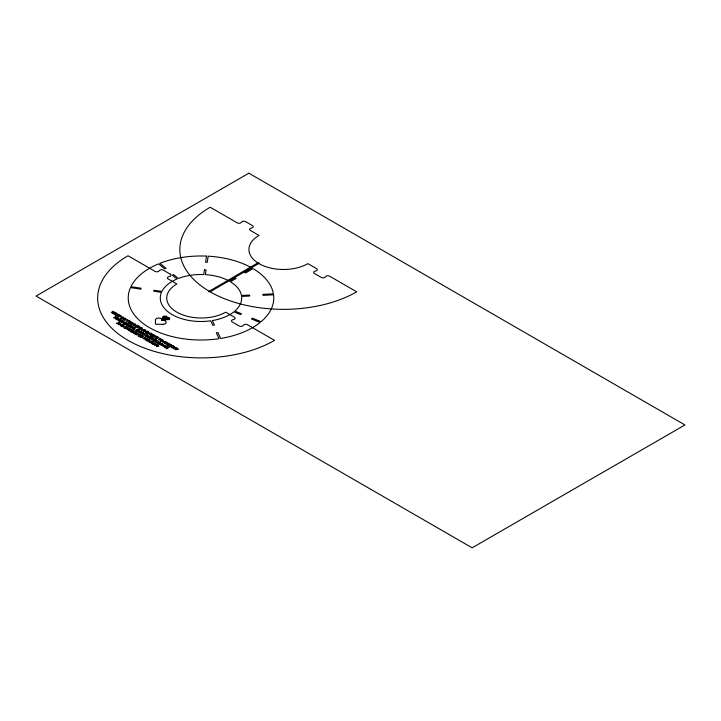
<?xml version="1.0" encoding="UTF-8"?>
<svg xmlns="http://www.w3.org/2000/svg" width="721" height="721" viewBox="0 0 721 721"><rect width="100%" height="100%" fill="white"/><g stroke="black" fill="none" stroke-linecap="round" stroke-linejoin="round"><path stroke-width="1.08" d="M164.028 316.077L163.063 316.636L163.063 318.538L161.783 319.277M155.475 319.845L155.457 323.963L156.006 324.279L163.126 324.261M116.901 319.079L116.703 319.673L117.388 319.502A2.109 1.217 0 0 0 117.451 319.304M127.256 328.902L127.049 329.515L127.734 329.335A2.109 1.217 0 0 0 127.797 329.146M146.417 339.988L146.219 340.582L146.913 340.411A2.109 1.217 0 0 0 146.976 340.213M150.356 338.446L150.166 338.996L150.86 338.816A2.109 1.217 0 0 0 150.923 338.627M166.335 343.746L166.127 344.341L166.821 344.169A2.109 1.217 0 0 0 166.884 343.98M118.785 318.754L117.406 319.015M129.104 328.641L127.788 328.866M148.292 339.681L146.922 339.924M152.239 338.095L150.878 338.338M168.209 343.421L166.875 343.701M141.424 332.3L141.875 333.309M131.465 330.416L131.916 331.435M146.138 335.022L146.588 336.031M154.618 343.71L155.087 343.953A1.406 0.811 0 0 0 153.915 342.953A1.406 0.811 0 0 0 152.428 343.854A1.406 0.811 0 0 0 154.258 344.53L152.834 343.8L154.609 343.412M166.163 346.576L166.668 346.774M175.663 348.144L176.131 348.369M123.237 317.961L122.291 318.43M125.625 323.224L124.652 323.684M123.462 325.847L122.507 326.307M148.571 332.606L147.598 333.066M143.371 333.426L143.821 334.436M130.465 323.233L132.493 322.503L131.069 323.341M147.165 336.743L149.193 336.013L147.796 336.824M131.97 330.579L132.475 330.597M141.929 332.462L142.434 332.48M143.876 333.589L144.38 333.607M146.642 335.184L147.147 335.202M131.871 331.552L131.285 331.579M141.812 333.444L141.199 333.435M143.758 334.571L143.2 334.589M146.525 336.166L145.912 336.157M132.304 331.786L132.34 331.119A5.11 2.947 0 0 0 132.186 330.966L131.943 330.687M144.218 334.796L144.245 334.129A5.11 2.947 0 0 0 144.092 333.976L143.867 333.724M142.217 333.697L142.334 333.048A5.11 2.947 0 0 0 142.145 332.85L141.92 332.597M146.931 336.419L147.048 335.77A5.11 2.947 0 0 0 146.859 335.571L146.615 335.292M127.842 325.522L127.978 324.883L128.888 325.414C122.381 326.703 130.168 321.845 128.753 324.973M164.577 316.24L163.135 316.753L163.135 318.655L161.864 319.385M165.397 316.159L163.82 317.069L163.82 318.655L161.991 319.709M164.983 316.87L162.036 320.475L165.74 319.052M165.397 316.636L166.353 316.086M161.702 319.169L163.063 318.376M165.875 316.753L162.036 320.007M166.56 316.753L164.433 317.582M166.425 317.231L162.036 320.475M167.66 317.069L165.875 318.655M162.721 320.475L167.182 317.907M162.991 320.475L168.344 318.177M166.218 319.015L167.245 318.421M167.66 318.177L168.687 317.582M163.919 320.575L165.668 319.565L168.552 319.646L169.85 318.889M164.118 320.62L166.082 319.646M168.615 318.421L167.047 319.565M169.029 318.177L169.579 317.862M169.579 318.34L168.002 319.565M148.535 337.329L150.437 336.734L148.508 337.725L147.111 337.194M131.817 323.828L133.745 323.224L131.835 324.216L130.402 323.657M131.655 323.882L131.024 323.684M148.346 337.383L147.733 337.203M158.142 345.945L157.863 345.936A1.145 0.658 0 0 0 156.98 346.053M155.33 336.761L154.781 336.473L155.799 336.374M164.92 342.295L164.37 342.006L165.388 341.916M144.966 338.519L144.461 338.239L145.48 338.149M117.613 318.781L116.955 318.421L118.055 318.448M167.038 343.457L166.389 343.097L167.479 343.115M151.077 338.104L150.419 337.743L151.518 337.77M127.959 328.623L127.302 328.262L128.401 328.289M147.129 339.69L146.471 339.33L147.571 339.357M121.84 318.358L121.335 318.069L123.192 317.555M147.165 332.976L146.678 332.705L148.535 332.192M124.237 323.603L123.733 323.323L125.589 322.81M122.074 326.225L121.57 325.937L123.426 325.423M166.136 343.34L164.758 343.547L166.848 342.34L168.191 343.196M121.353 318.493L120.56 318.033L122.651 316.825L123.426 317.267A1.649 0.955 0 0 1 123.471 318.52A1.649 0.955 0 0 1 121.218 318.583M146.696 333.12L145.903 332.66L147.994 331.453L148.769 331.903A1.649 0.955 0 0 1 148.814 333.156A1.649 0.955 0 0 1 146.561 333.21M125.824 322.521L125.048 322.071L122.958 323.287L123.751 323.747M116.703 318.664L115.324 318.88L117.415 317.673L118.758 318.529M150.175 337.987L148.787 338.203L150.887 336.986L152.23 337.852M127.049 328.506L125.67 328.713L127.761 327.505L129.104 328.37M146.228 339.573L144.84 339.789L146.931 338.582L148.274 339.438M156.926 346.134L157.286 346.35A0.982 0.568 0 0 1 157.872 346.179C161.008 346.053 155.772 344.395 158.485 345.584M121.588 326.361L120.795 325.901L122.885 324.693L123.661 325.135A1.649 0.955 0 0 1 123.706 326.388A1.649 0.955 0 0 1 121.452 326.451M144.822 333.453L145.11 334.193L144.588 333.724M132.916 330.443L133.205 331.182L132.646 330.696M166.191 346.233L164.424 346.603L165.803 347.279A1.406 0.811 0 0 1 164.018 346.675A1.406 0.811 0 0 1 165.506 345.774A1.406 0.811 0 0 1 166.767 346.783M145.354 336.256L145.056 335.968A0.919 0.532 0 0 1 145.047 335.68L145.759 336.076M142.587 334.661L142.298 334.373A0.919 0.532 0 0 1 142.28 334.084L143.001 334.481M140.64 333.535L140.343 333.246A0.919 0.532 0 0 1 140.334 332.958L141.046 333.354M130.681 331.651L130.384 331.363A0.919 0.532 0 0 1 130.375 331.074L131.087 331.48M147.318 335.301L147.877 335.788L147.589 335.049A1.009 0.586 0 0 0 146.021 334.95M142.605 332.579L143.164 333.066L142.875 332.327A1.009 0.586 0 0 0 141.307 332.228M175.663 347.828L173.878 348.216L175.266 348.874A1.406 0.811 0 0 1 173.482 348.279A1.406 0.811 0 0 1 174.969 347.369A1.406 0.811 0 0 1 176.23 348.378M163.135 324.315A3.443 1.992 0 0 0 166.209 322.539L166.136 322.251A3.443 1.992 0 0 0 163.252 320.367M155.394 319.845A3.362 1.938 0 0 1 158.746 318.06A3.362 1.938 0 0 1 162.099 319.845M125.914 322.476A1.649 0.955 0 0 1 125.869 323.774A1.649 0.955 0 0 1 123.615 323.837M127.86 325.468A0.973 0.568 0 0 1 127.229 324.585A0.973 0.568 0 0 1 128.879 324.621M142.307 333.796A1.199 0.694 0 0 1 140.712 333.508M144.254 334.923A1.199 0.694 0 0 1 142.659 334.634M143.263 333.354A1.009 0.586 0 0 1 144.777 333.472M147.021 336.518A1.199 0.694 0 0 1 145.426 336.229M132.349 331.912A1.199 0.694 0 0 1 130.753 331.624M131.348 330.344A1.009 0.586 0 0 1 132.871 330.461M259.245 263.228L210.126 291.798L208.675 291.599L257.776 262.877L259.236 263.264M146.237 338.383L144.984 337.446L142.893 338.663L146.228 338.464M156.565 336.608L155.727 337.14L153.213 336.887L155.312 335.68L156.565 336.59M166.145 342.142L165.316 342.673L162.802 342.421L164.893 341.213L166.145 342.169M204.44 269.861L203.728 274.548A40.7 23.496 0 0 0 178.339 278.477L173.662 274.62L172.31 275.17L176.987 279.027A40.7 23.496 0 0 0 161.91 291.455L154.033 290.239L153.609 291.158L161.477 292.375A40.7 23.496 0 0 0 210.739 320.818L212.848 325.36L214.443 325.108L212.334 320.566A40.7 23.496 0 0 0 233.865 311.86L240.544 314.563L241.49 313.779L234.812 311.084A40.7 23.496 0 0 0 241.616 296.421L249.736 296.016L249.592 295.06L241.472 295.475A40.7 23.496 0 0 0 230.359 281.722L236.127 278.396L234.956 277.72L229.197 281.046A40.7 23.496 0 0 0 205.377 274.629L206.08 269.942L204.44 269.861M206.521 256.099L205.602 262.201L207.242 262.282L208.171 256.18A72.776 42.016 0 0 1 251.872 267.951L244.374 272.277L245.546 272.953L253.044 268.627A72.776 42.016 0 0 1 273.421 293.862L262.859 294.393L263.003 295.34L273.565 294.808A72.776 42.016 0 0 1 261.083 321.701L252.404 318.195L251.449 318.97L260.137 322.485A72.776 42.016 0 0 1 220.635 338.455L217.895 332.543L216.291 332.787L219.04 338.699A72.776 42.016 0 0 1 130.501 287.58L140.739 289.166L141.172 288.247L130.925 286.661A72.776 42.016 0 0 1 158.584 263.859L164.667 268.87L166.019 268.32L159.945 263.309A72.776 42.016 0 0 1 206.521 256.099M127.635 319.7L126.31 321.35L129.591 320.827L127.797 320.746L127.635 319.7M155.817 343.701L154.492 345.359L157.773 344.836L155.97 344.755L155.817 343.701M120.443 324.126L120.344 325.64L122.444 324.432L120.65 325.018L120.777 323.477L118.686 324.684L120.443 324.126M136.855 333.598L136.756 335.121L138.847 333.913L137.062 334.49L137.188 332.949L135.097 334.156L136.855 333.598M145.552 330.885L145.462 332.408L147.553 331.2L145.759 331.777L145.894 330.236L143.794 331.444L145.552 330.885M163.063 344.863L162.964 346.377L165.055 345.17L163.27 345.756L163.397 344.214L161.306 345.422L163.063 344.863M118.992 314.707L117.739 316.402L117.568 315.753L115.639 315.185L118.992 314.707M119.713 322.864L118.46 324.549L117.451 323.423L116.36 323.341L119.713 322.864M133.899 327.181L132.646 328.875L131.637 327.749L130.546 327.667L133.899 327.181M141.046 331.309L139.793 333.003L139.622 332.354L137.693 331.786L141.046 331.309M144.822 329.623L143.569 331.318L143.398 330.669L141.469 330.101L144.822 329.623M152.861 341.997L151.599 343.692L150.599 342.556L149.499 342.475L152.861 341.997M162.333 343.602L161.071 345.287L160.909 344.647L158.971 344.079L162.333 343.602M118.271 314.861L117.784 315.474L117.217 315.149L118.271 314.861M118.992 323.008L118.505 323.63L117.938 323.296L118.992 323.008M133.178 327.334L132.691 327.947L132.123 327.622L133.178 327.334M140.325 331.462L139.838 332.075L139.27 331.741L140.325 331.462M144.11 329.776L143.623 330.389L143.046 330.056L144.11 329.776M152.14 342.151L151.653 342.763L151.086 342.43L152.14 342.151M161.612 343.746L161.125 344.368L160.558 344.034L161.612 343.746M138.847 326.171L137.504 327.812L140.793 327.298L138.288 327.64L139.306 326.442L138.847 326.171M149.644 340.141L148.301 341.781L151.59 341.267L149.085 341.61L150.103 340.402L149.644 340.141M152.78 338.086L151.437 339.726L154.727 339.212L152.221 339.546L153.24 338.347L152.78 338.086M113.711 312.274L112.566 313.419L115.612 312.761L113.404 313.175L114.504 312.121L112.179 312.436L113.296 311.427L112.864 311.175L111.277 312.671L113.711 312.274M122.426 320.566L121.38 321.602L123.823 321.368L121.723 322.575L121.335 322.35L122.985 321.395L120.515 321.872L121.741 320.683L119.704 321.404L121.795 320.196L122.426 320.566M138.189 329.659L137.134 330.705L139.577 330.461L137.486 331.669L137.089 331.444L138.738 330.488L136.269 330.966L137.504 329.776L135.458 330.506L137.558 329.29L138.189 329.659M259.028 263.562L258.983 263.589A34.536 19.936 0 0 1 259.01 235.443L250.295 230.405A2.469 1.424 0 0 1 251.395 228.025A2.469 1.424 0 0 0 252.503 225.637L245.528 221.608A2.469 1.424 0 0 0 241.4 222.248A2.469 1.424 0 0 1 237.272 222.888L210.171 207.242A103.608 59.816 0 0 0 210.171 291.834A103.608 59.816 0 0 0 356.697 291.834L329.596 276.188A2.469 1.424 0 0 0 325.468 276.828A2.469 1.424 0 0 1 321.341 277.468L314.365 273.439A2.469 1.424 0 0 1 315.474 271.06A2.469 1.424 0 0 0 316.573 268.672L307.858 263.643A34.536 19.936 0 0 1 259.01 263.643M248.862 173.184L36.05 296.043L472.138 547.816L684.95 424.957L248.862 173.184M115.829 312.887L113.738 314.095L115.901 314.284L114.99 314.816L115.414 315.059L117.505 313.851L115.432 313.608L116.252 313.13L115.829 312.887M115.63 316.636L113.539 317.844L115.73 318.078L115.207 317.375L115.702 317.087L117.072 317.465L115.63 316.636M119.902 315.239L120.173 315.798L118.433 316.807L121.57 316.195L119.902 315.239M127.148 323.287L125.057 324.495L127.572 323.531L127.148 323.287M125.814 326.379L123.715 327.586L125.31 328.506L124.49 327.631L126.463 327.704L125.418 327.1L125.878 326.829L127.365 327.28L125.814 326.379M130.24 325.072L128.149 326.28L130.663 325.315L130.24 325.072M130.916 325.459L131.177 326.027L129.438 327.028L132.574 326.424L130.916 325.459M134.998 323.972L132.916 325.171L134.746 325.811L133.691 325.207L135.413 324.216L134.998 323.972M134.953 327.812L132.88 329.01L134.71 329.659L133.655 329.055L135.377 328.055L134.953 327.812M134.088 331.155L131.997 332.363L134.512 331.399L134.088 331.155M141.01 327.424L138.919 328.632L140.514 329.551L139.694 328.668L141.667 328.749L140.613 328.136L141.082 327.875L142.56 328.316L141.01 327.424M142.388 335.95L140.298 337.158L142.479 337.392L141.965 336.689L142.452 336.401L143.821 336.779L142.388 335.95M150.923 333.147L148.832 334.355L150.995 334.544L150.085 335.076L150.5 335.319L152.6 334.111L151.347 334.346L150.527 333.868L151.347 333.39L150.923 333.147M149.031 339.789L146.94 340.997L149.454 340.033L149.031 339.789M157.259 336.806L155.168 338.014L156.754 338.933L155.943 338.05L157.917 338.122L156.863 337.518L157.331 337.248L158.809 337.698L157.259 336.806M154.943 339.339L152.852 340.546L154.447 341.466L153.627 340.582L155.601 340.654L154.546 340.051L155.015 339.78L156.493 340.231L154.943 339.339M159.873 338.311L160.143 338.879L158.404 339.879L161.531 339.276L159.873 338.311M156.89 340.474L154.817 341.673L156.637 342.322L155.592 341.718L157.313 340.718L156.89 340.474M158.674 341.511L156.601 342.709L158.422 343.358L157.376 342.745L159.098 341.754L158.674 341.511M160.459 342.52L158.359 343.728L160.882 342.763L160.459 342.52M156.781 346.215L156.385 346.45L157.187 346.45L156.781 346.215M167.614 346.648L165.524 347.855L167.119 348.775L166.299 347.901L168.272 347.973L167.218 347.369L167.687 347.098L169.165 347.549L167.614 346.648M171.084 344.782L171.346 345.35L169.606 346.35L172.743 345.747L171.084 344.782M173.022 345.9L170.922 347.107L172.517 348.027L171.697 347.152L173.671 347.225L172.625 346.621L173.085 346.35L174.572 346.801L173.022 345.9M176.933 348.162L177.195 348.721L175.455 349.73L178.592 349.117L176.933 348.162M170.345 274.169L163.37 270.141A2.469 1.424 0 0 0 159.242 270.781A2.469 1.424 0 0 1 155.114 271.411L128.014 255.766A103.608 59.816 0 0 0 128.014 340.366A103.608 59.816 0 0 0 274.539 340.366L247.438 324.72A2.469 1.424 0 0 0 243.31 325.36A2.469 1.424 0 0 1 239.183 325.991L232.207 321.972A2.469 1.424 0 0 1 233.316 319.583A2.469 1.424 0 0 0 234.424 317.204L225.7 312.166A34.536 19.936 0 0 1 176.861 312.166A34.536 19.936 0 0 1 176.861 283.966L168.137 278.928A2.469 1.424 0 0 1 169.246 276.549A2.469 1.424 0 0 0 170.345 274.169M123.877 319.944A1.55 0.892 0 0 0 126.22 319.187A1.55 0.892 0 0 0 123.913 318.394A1.55 0.892 0 0 0 123.877 319.944M124.138 319.682A1.009 0.586 0 0 0 125.652 319.187A1.009 0.586 0 0 0 124.147 318.673A1.009 0.586 0 0 0 124.138 319.682M128.915 322.855A1.55 0.892 0 0 0 131.258 322.098A1.55 0.892 0 0 0 128.951 321.305A1.55 0.892 0 0 0 128.915 322.855M129.176 322.593A1.009 0.586 0 0 0 130.69 322.098A1.009 0.586 0 0 0 129.185 321.584A1.009 0.586 0 0 0 129.176 322.593M135.899 326.883A1.55 0.892 0 0 0 138.243 326.135A1.55 0.892 0 0 0 135.936 325.333A1.55 0.892 0 0 0 135.899 326.883M136.161 326.622A1.009 0.586 0 0 0 137.675 326.126A1.009 0.586 0 0 0 136.17 325.613A1.009 0.586 0 0 0 136.161 326.622M152.14 336.265A1.55 0.892 0 0 0 154.492 335.508A1.55 0.892 0 0 0 152.185 334.715A1.55 0.892 0 0 0 152.14 336.265M152.41 336.004A1.009 0.586 0 0 0 153.924 335.508A1.009 0.586 0 0 0 152.419 334.995A1.009 0.586 0 0 0 152.41 336.004M160.918 341.33A1.55 0.892 0 0 0 163.261 340.582A1.55 0.892 0 0 0 160.963 339.78A1.55 0.892 0 0 0 160.918 341.33M161.18 341.069A1.009 0.586 0 0 0 162.703 340.573A1.009 0.586 0 0 0 161.189 340.06A1.009 0.586 0 0 0 161.18 341.069M168.065 345.458A1.55 0.892 0 0 0 170.417 344.71A1.55 0.892 0 0 0 168.11 343.908A1.55 0.892 0 0 0 168.065 345.458M168.326 345.197A1.009 0.586 0 0 0 169.85 344.701A1.009 0.586 0 0 0 168.344 344.187A1.009 0.586 0 0 0 168.326 345.197M118.641 320.791A1.55 0.892 0 0 0 120.984 320.034A1.55 0.892 0 0 0 118.677 319.241A1.55 0.892 0 0 0 118.641 320.791M118.902 320.53A1.009 0.586 0 0 0 120.416 320.034A1.009 0.586 0 0 0 118.911 319.52A1.009 0.586 0 0 0 118.902 320.53M128.987 330.633A1.55 0.892 0 0 0 131.33 329.876A1.55 0.892 0 0 0 129.023 329.082A1.55 0.892 0 0 0 128.987 330.633M129.248 330.371A1.009 0.586 0 0 0 130.762 329.867A1.009 0.586 0 0 0 129.257 329.362A1.009 0.586 0 0 0 129.248 330.371M134.025 333.535A1.55 0.892 0 0 0 136.368 332.787A1.55 0.892 0 0 0 134.061 331.984A1.55 0.892 0 0 0 134.025 333.535M134.286 333.273A1.009 0.586 0 0 0 135.8 332.778A1.009 0.586 0 0 0 134.295 332.264A1.009 0.586 0 0 0 134.286 333.273M139.216 336.536A1.55 0.892 0 0 0 141.568 335.788A1.55 0.892 0 0 0 139.261 334.986A1.55 0.892 0 0 0 139.216 336.536M139.486 336.274A1.009 0.586 0 0 0 141.001 335.779A1.009 0.586 0 0 0 139.495 335.274A1.009 0.586 0 0 0 139.486 336.274"/></g></svg>
